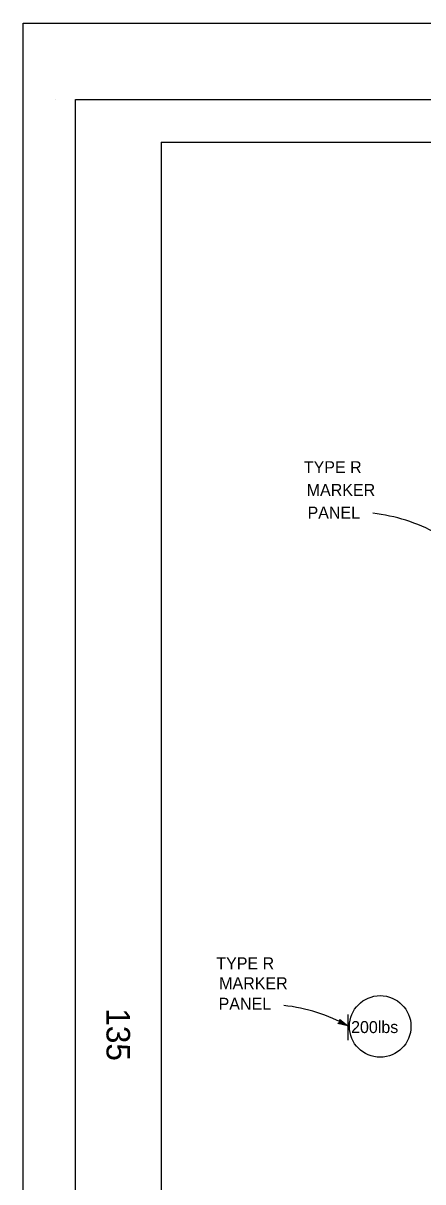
# Model space of a CAD drawing. Extents: x -894 to 866, y -476 to 714.
# Drawn here: x -894 to -660, y 36 to 714 of the extents above; entities that cross this region are included whole.
import ezdxf

# ---------------------------------------------------------------- set-up
doc = ezdxf.new("R2010")
doc.units = 0
for name, color, linetype in [('10 Sheet Format', 7, 'Continuous'), ('56 Stage 3 Anno', 7, 'Continuous'), ('57 Undefined', 7, 'Continuous'), ('60 Nongeo Data', 7, 'Continuous')]:
    doc.layers.add(name, color=color, linetype=linetype)

msp = doc.modelspace()

# ---------------------------------------------------------------- linework, layer by layer
at = {"layer": '10 Sheet Format'}
for p, q in [((-875.42, 668.97), (-875.42, 668.97)), ((-813.45, 643.96), (811.55, 643.96)), ((-813.45, 643.96), (-813.45, -406.04))]:
    msp.add_line(p, q, dxfattribs=at)
for points in [[(-894.04, 713.56), (865.96, 713.56), (865.96, -476.44), (-894.04, -476.44)], [(-863.43, 668.96), (836.57, 668.96), (836.57, -431.04), (-863.43, -431.04)], [(-863.43, 668.96), (836.57, 668.96), (836.57, -431.04), (-863.43, -431.04)]]:
    msp.add_lwpolyline(points, close=True, dxfattribs=at)
at = {"layer": '56 Stage 3 Anno'}
for p, q in [((-710.13, 128.9), (-708.84, 129.76)), ((-704.14, 127.53), (-710.13, 128.9)), ((-710.13, 128.9), (-710.13, 128.9)), ((-705.4, 128.12), (-709.77, 129.13)), ((-706.64, 128.72), (-709.46, 129.36)), ((-707.88, 129.31), (-709.09, 129.59)), ((-708.84, 129.76), (-708.99, 131.31)), ((-708.99, 131.31), (-708.99, 131.31)), ((-708.99, 131.31), (-704.14, 127.53)), ((-708.94, 130.9), (-705.39, 128.12)), ((-708.89, 130.47), (-706.64, 128.72)), ((-708.88, 130.09), (-707.88, 129.31)), ((-704.14, 127.53), (-704.14, 127.53))]:
    msp.add_line(p, q, dxfattribs=at)
for centre in [(-700.59, 327.2), (-752.67, 39.53)]:
    msp.add_arc(centre, 100.49, 61.1255, 83.71878, dxfattribs=at)
at = {"layer": '60 Nongeo Data'}
msp.add_line((-704.12, 119.25), (-704.12, 134.25), dxfattribs=at)
msp.add_circle((-685.31, 127.17), 18, dxfattribs=at)

# ---------------------------------------------------------------- texts
at = {"layer": '10 Sheet Format'}
msp.add_text('135', height=13.779, rotation=270, dxfattribs=at).set_placement((-845.33, 137.79))
at = {"layer": '57 Undefined'}
for s, p in [('TYPE R', (-729.94, 450.56)), ('MARKER', (-728.27, 437.24)), ('PANEL', (-727.78, 423.99)), ('TYPE R', (-781.11, 160.57)), ('MARKER', (-779.44, 148.92)), ('PANEL', (-779.78, 136.92)), ('200lbs', (-702.32, 123.31))]:
    msp.add_text(s, height=7, dxfattribs=at).set_placement(p)

doc.saveas('drawing.dxf')
